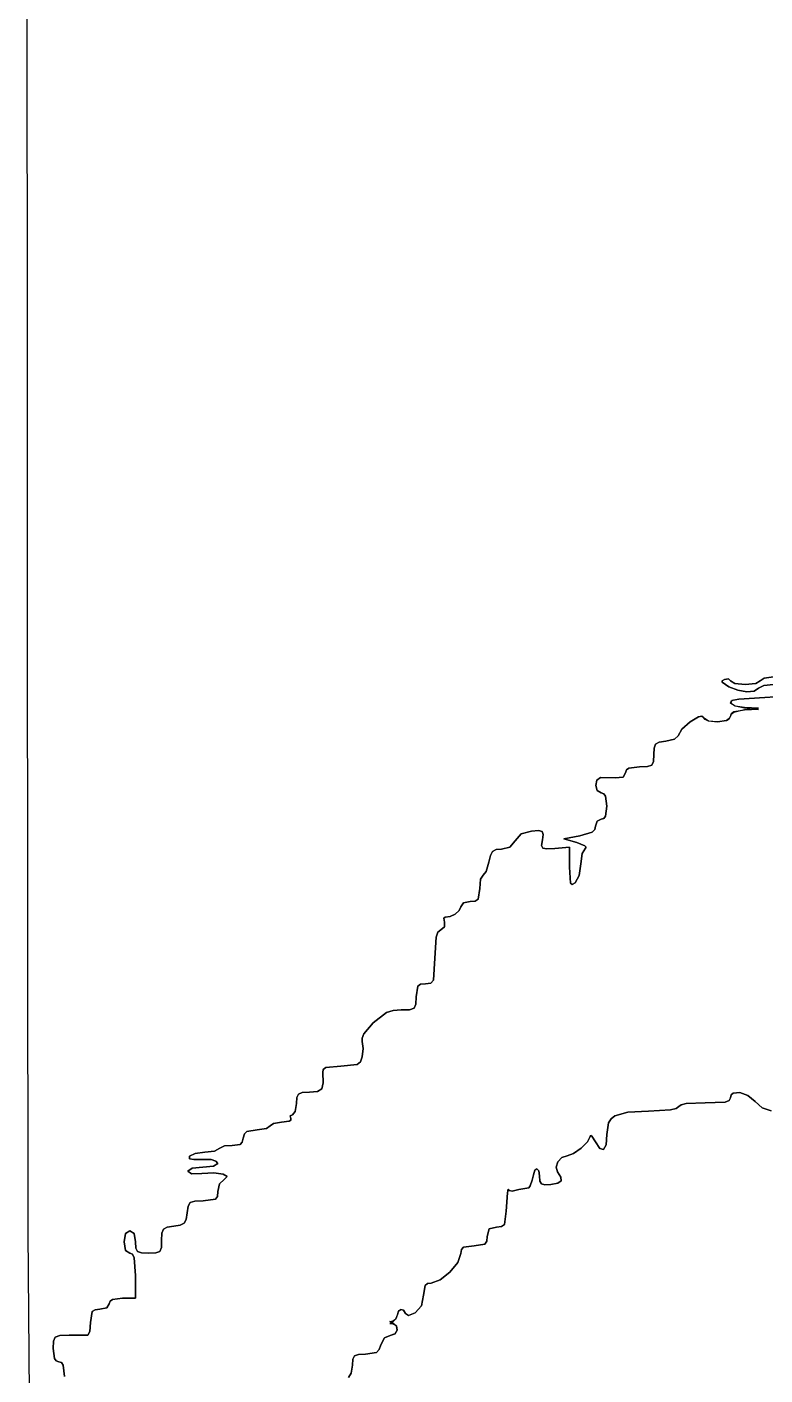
# Model space of a CAD drawing. Extents: x 0 to 397, y 0 to 706.
# Drawn here: x 0.4 to 69.9, y 451.7 to 578.8 of the extents above; entities that cross this region are included whole.
import ezdxf

# ---------------------------------------------------------------- set-up
doc = ezdxf.new("R2010")
doc.units = 0

msp = doc.modelspace()

# ---------------------------------------------------------------- linework, layer by layer
at = {"layer": 'Layer 1', "color": 7}
for points in [[(0.352778, 605.239139), (0.35807, 524.781413), (0.450189, 465.160388), (0.558442, 449.873839)], [(70.752803, 516.819214), (69.831391, 516.715585), (69.320877, 516.466436), (68.9073, 516.195265), (68.217828, 516.131165), (67.380852, 516.267949), (66.524759, 516.599433), (65.897078, 517.027574), (65.912578, 517.170289), (66.131411, 517.294053), (66.51541, 517.340929), (66.675042, 517.161056), (67.089556, 516.919623), (68.086154, 516.819214), (69.082752, 516.922843), (69.497266, 517.171992), (69.859966, 517.421141), (70.731989, 517.52477)], [(70.731989, 517.52477), (69.859966, 517.421141), (69.497266, 517.171992), (69.082752, 516.922843), (68.086154, 516.819214), (67.089556, 516.919623), (66.675042, 517.161056), (66.51541, 517.340929), (66.131411, 517.294053), (65.912578, 517.170289), (65.897078, 517.027574), (66.524759, 516.599433), (67.380852, 516.267949), (68.217828, 516.131165), (68.9073, 516.195265), (69.320877, 516.466436), (69.831391, 516.715585), (70.752803, 516.819214)], [(3.880558, 451.555284), (3.759246, 452.643031), (3.595254, 452.889231), (3.351391, 452.966396), (3.112737, 453.038076), (2.948166, 453.260436), (2.822224, 454.201119), (2.849719, 454.905573), (3.020485, 455.277974), (3.466948, 455.431035), (4.32153, 455.47747), (6.08542, 455.47747), (6.272349, 455.810757), (6.350004, 456.670565), (6.501258, 457.693665), (6.768211, 457.864515), (7.231949, 457.905288), (7.878767, 458.046443), (8.113894, 458.434455), (8.185574, 458.673109), (8.407934, 458.83768), (9.348617, 458.963622), (10.58334, 458.963622), (10.58334, 461.08029), (10.473141, 462.75603), (10.310538, 463.097756), (10.054173, 463.196958), (9.657298, 463.461541), (9.525006, 464.255292), (9.657298, 465.049042), (10.054173, 465.313626), (10.451048, 465.049042), (10.58334, 464.255292), (10.616424, 463.678864), (10.774457, 463.360735), (11.145613, 463.225302), (11.818063, 463.196958), (12.505247, 463.224635), (12.874765, 463.371804), (13.024613, 463.734674), (13.052786, 464.409456), (13.084343, 465.070138), (13.232482, 465.449137), (13.577405, 465.639025), (14.199314, 465.732373), (14.807421, 465.827916), (15.169498, 466.019138), (15.36072, 466.381215), (15.456263, 466.989321), (15.550531, 467.624327), (15.754272, 467.967795), (16.183834, 468.108659), (16.955569, 468.13585), (18.119119, 468.280798), (18.303357, 468.550039), (18.344456, 469.028731), (18.513525, 469.731641), (18.936065, 470.148801), (19.239349, 470.422138), (18.84615, 470.646659), (17.97518, 470.763363), (16.845149, 470.713246), (15.874922, 470.690448), (15.522232, 470.926677), (15.934365, 471.198669), (16.933344, 471.310852), (17.929942, 471.414481), (18.344456, 471.66363), (18.175657, 471.886123), (17.707383, 472.027256), (16.101141, 472.028402), (15.691433, 472.083436), (15.680982, 472.340611), (16.197846, 472.609869), (17.109733, 472.721964), (18.020209, 472.831766), (18.533545, 473.095556), (18.971872, 473.327463), (19.70124, 473.360139), (20.470825, 473.433826), (20.653145, 473.659929), (20.750402, 474.044881), (20.857046, 474.441856), (21.076237, 474.68438), (22.073319, 474.838632), (22.927836, 474.942261), (23.283348, 475.19141), (23.600407, 475.440559), (24.362496, 475.544188), (25.07696, 475.643451), (25.231355, 475.755078), (25.223627, 475.896966), (25.179442, 476.146115), (25.379202, 476.249744), (25.642992, 476.56063), (25.752794, 477.308078), (25.785878, 477.884506), (25.943911, 478.202635), (26.315067, 478.338068), (26.987517, 478.366412), (27.735759, 478.429135), (28.146128, 478.688013), (28.290458, 479.249112), (28.240584, 480.218497), (28.278172, 480.5321), (28.523027, 480.720191), (29.957202, 480.835858), (31.484025, 480.978689), (31.786599, 481.244391), (31.957806, 481.717097), (32.05094, 482.503704), (31.964156, 483.15749), (31.95381, 483.475922), (32.125861, 483.883551), (32.991093, 484.922086), (34.265063, 485.885699), (34.889744, 486.074512), (35.636928, 486.127528), (36.434471, 486.151087), (36.85313, 486.293245), (37.014879, 486.661226), (37.04169, 487.362251), (37.192944, 488.385351), (37.459897, 488.556201), (37.923635, 488.596974), (38.422347, 488.645238), (38.685415, 488.928321), (38.80558, 491.028673), (38.922217, 493.004009), (39.095944, 493.459782), (39.371436, 493.67733), (39.716761, 493.982174), (39.736914, 494.4164), (39.669269, 494.769928), (39.78842, 494.886653), (40.24826, 494.927415), (40.733997, 495.1601), (41.118597, 495.501065), (41.275026, 495.86667), (41.52153, 496.220727), (42.156971, 496.35809), (42.620709, 496.398863), (42.887662, 496.569713), (43.038916, 497.592813), (43.131035, 498.464836), (43.352536, 498.827536), (43.641858, 499.190236), (43.897578, 500.062259), (44.051957, 500.698693), (44.260542, 501.07385), (44.585214, 501.251893), (45.087851, 501.296982), (45.898005, 501.49026), (46.394893, 502.090732), (46.944168, 502.722514), (47.935827, 502.99843), (48.590964, 503.038945), (48.926119, 502.957155), (49.019247, 502.689364), (48.9483, 502.171871), (48.876091, 501.646001), (48.98446, 501.380414), (49.371965, 501.307973), (50.137162, 501.36154), (51.505588, 501.492068), (51.505588, 499.58742), (51.597928, 498.091906), (51.758298, 497.957751), (52.034755, 498.12198), (52.411919, 498.819378), (52.563922, 499.899628), (52.691672, 500.896711), (53.004894, 501.398229), (53.078763, 501.488662), (52.953698, 501.616334), (52.211144, 501.915402), (50.976421, 502.27206), (52.475727, 502.535233), (53.651492, 502.884042), (53.900559, 503.131339), (53.975034, 503.458806), (54.130477, 503.925266), (54.504201, 504.119206), (54.742855, 504.190886), (54.907426, 504.413246), (55.033368, 505.353929), (54.907426, 506.294612), (54.742855, 506.516972), (54.504201, 506.588652), (54.132935, 506.807441), (53.984118, 507.292797), (54.073294, 507.788207), (54.416006, 508.037158), (55.827118, 508.0107), (56.565262, 508.094794), (56.797258, 508.502473), (56.867792, 508.761037), (57.095885, 508.93295), (58.123703, 509.058098), (58.863214, 509.083851), (59.25956, 509.222316), (59.418707, 509.565305), (59.446621, 510.204627), (59.478123, 510.824242), (59.628257, 511.184335), (59.973324, 511.36881), (60.589621, 511.461575), (61.405156, 511.66279), (61.755553, 511.990742), (62.114074, 512.611278), (62.885677, 513.295579), (63.683474, 513.760408), (63.971292, 513.822009), (64.120577, 513.722529), (64.608413, 513.378846), (65.476655, 513.285525), (66.305474, 513.429932), (66.573904, 513.587336), (66.675042, 513.799434), (66.761941, 514.02583), (67.017016, 514.211744), (67.997959, 514.445724), (69.320877, 514.584013), (67.997959, 514.643279), (67.132838, 514.78751), (66.703088, 515.04624), (66.788482, 515.300604), (67.468792, 515.431738), (73.365477, 515.823498)], [(73.365477, 515.823498), (67.468792, 515.431738), (66.800091, 515.307422), (66.708909, 515.060572), (67.12996, 514.793017), (67.997959, 514.60659), (69.320877, 514.468301), (67.997959, 514.409035), (66.993601, 514.236659), (66.75316, 514.061124), (66.675042, 513.820601), (66.574135, 513.601531), (66.306268, 513.437523), (65.478772, 513.282747), (64.610795, 513.37238), (64.292326, 513.513883), (64.120577, 513.722529), (63.971292, 513.822009), (63.683474, 513.760408), (62.885677, 513.295579), (62.114074, 512.611278), (61.755553, 511.990742), (61.405156, 511.66279), (60.589621, 511.461575), (59.973324, 511.36881), (59.628257, 511.184335), (59.478123, 510.824242), (59.446621, 510.204627), (59.418707, 509.565305), (59.25956, 509.222316), (58.863214, 509.083851), (58.123703, 509.058098), (57.095885, 508.93295), (56.867792, 508.761037), (56.797258, 508.502473), (56.565262, 508.094794), (55.827118, 508.0107), (54.416006, 508.037158), (54.073294, 507.788207), (53.984118, 507.292797), (54.132935, 506.807441), (54.504201, 506.588652), (54.742855, 506.516972), (54.907426, 506.294612), (55.033368, 505.353929), (54.907426, 504.413246), (54.742855, 504.190886), (54.504201, 504.119206), (54.130477, 503.925266), (53.975034, 503.458806), (53.900559, 503.131339), (53.651492, 502.884042), (52.475727, 502.535233), (50.976421, 502.27206), (52.211144, 501.915402), (52.953698, 501.616334), (53.078763, 501.488662), (53.004894, 501.398229), (52.691672, 500.896711), (52.563922, 499.899628), (52.411919, 498.819378), (52.034755, 498.12198), (51.758298, 497.957751), (51.597928, 498.091906), (51.505588, 499.58742), (51.505588, 501.492068), (50.137162, 501.36154), (49.371965, 501.307973), (48.98446, 501.380414), (48.876091, 501.646001), (48.9483, 502.171871), (49.019247, 502.689364), (48.926119, 502.957155), (48.590964, 503.038945), (47.935827, 502.99843), (46.944168, 502.722514), (46.394893, 502.090732), (45.898005, 501.49026), (45.087851, 501.296982), (44.585214, 501.251893), (44.260542, 501.07385), (44.051957, 500.698693), (43.897578, 500.062259), (43.641858, 499.190236), (43.352536, 498.827536), (43.131035, 498.464836), (43.038916, 497.592813), (42.887662, 496.569713), (42.620709, 496.398863), (42.156971, 496.35809), (41.52153, 496.220727), (41.275026, 495.86667), (41.118597, 495.501065), (40.733997, 495.1601), (40.24826, 494.927415), (39.78842, 494.886653), (39.669269, 494.769928), (39.736914, 494.4164), (39.716761, 493.982174), (39.371436, 493.67733), (39.095944, 493.459782), (38.922217, 493.004009), (38.80558, 491.028673), (38.685415, 488.928321), (38.422347, 488.645238), (37.923635, 488.596974), (37.459897, 488.556201), (37.192944, 488.385351), (37.04169, 487.362251), (37.014879, 486.661226), (36.85313, 486.293245), (36.434471, 486.151087), (35.636928, 486.127528), (34.889744, 486.074512), (34.265063, 485.885699), (32.991093, 484.922086), (32.125861, 483.883551), (31.95381, 483.475922), (31.964156, 483.15749), (32.05094, 482.503704), (31.957806, 481.717097), (31.786599, 481.244391), (31.484025, 480.978689), (29.957202, 480.835858), (28.523027, 480.720191), (28.278172, 480.5321), (28.240584, 480.218497), (28.290458, 479.249112), (28.146128, 478.688013), (27.735759, 478.429135), (26.987517, 478.366412), (26.315067, 478.338068), (25.943911, 478.202635), (25.785878, 477.884506), (25.752794, 477.308078), (25.642992, 476.56063), (25.379202, 476.249744), (25.179442, 476.146115), (25.223627, 475.896966), (25.231355, 475.755078), (25.07696, 475.643451), (24.362496, 475.544188), (23.600407, 475.440559), (23.283348, 475.19141), (22.927836, 474.942261), (22.073319, 474.838632), (21.076237, 474.68438), (20.857046, 474.441856), (20.750402, 474.044881), (20.653145, 473.659929), (20.470825, 473.433826), (19.70124, 473.360139), (18.971872, 473.327463), (18.533545, 473.095556), (18.020209, 472.831766), (17.109733, 472.721964), (16.197846, 472.609869), (15.680982, 472.340611), (15.691433, 472.083436), (16.101141, 472.028402), (17.707383, 472.027256), (18.175657, 471.886123), (18.344456, 471.66363), (17.929942, 471.414481), (16.933344, 471.310852), (15.934365, 471.198669), (15.522232, 470.926677), (15.874922, 470.690448), (16.845149, 470.713246), (17.97518, 470.763363), (18.84615, 470.646659), (19.239349, 470.422138), (18.936065, 470.148801), (18.513525, 469.731641), (18.344456, 469.028731), (18.303357, 468.550039), (18.119119, 468.280798), (16.955569, 468.13585), (16.183834, 468.108659), (15.754272, 467.967795), (15.550531, 467.624327), (15.456263, 466.989321), (15.36072, 466.381215), (15.169498, 466.019138), (14.807421, 465.827916), (14.199314, 465.732373), (13.577405, 465.639025), (13.232482, 465.449137), (13.084343, 465.070138), (13.052786, 464.409456), (13.024613, 463.734674), (12.874765, 463.371804), (12.505247, 463.224635), (11.818063, 463.196958), (11.145613, 463.225302), (10.774457, 463.360735), (10.616424, 463.678864), (10.58334, 464.255292), (10.451048, 465.049042), (10.054173, 465.313626), (9.657298, 465.049042), (9.525006, 464.255292), (9.657298, 463.461541), (10.054173, 463.196958), (10.310538, 463.097756), (10.473141, 462.75603), (10.58334, 461.08029), (10.58334, 458.963622), (9.348617, 458.963622), (8.407934, 458.83768), (8.185574, 458.673109), (8.113894, 458.434455), (7.878767, 458.046443), (7.231949, 457.905288), (6.768211, 457.864515), (6.501258, 457.693665), (6.350004, 456.670565), (6.272349, 455.810757), (6.08542, 455.47747), (4.32153, 455.47747), (3.466948, 455.431035), (3.020485, 455.277974), (2.849719, 454.905573), (2.822224, 454.201119), (2.948166, 453.260436), (3.112737, 453.038076), (3.351391, 452.966396), (3.595254, 452.889231), (3.759246, 452.643031), (3.880558, 451.555284)], [(30.676164, 451.491431), (30.936249, 451.880237), (31.044464, 452.642899), (31.078634, 453.200167), (31.237919, 453.509851), (31.607481, 453.643322), (32.272484, 453.671952), (33.309299, 453.839345), (33.56084, 454.108316), (33.721696, 454.553897), (34.06151, 455.201774), (34.610344, 455.435842), (35.0563, 455.580696), (35.260955, 455.92025), (35.196926, 456.311994), (34.836827, 456.613415), (34.572244, 456.761229), (34.836827, 456.819085), (35.14833, 456.994151), (35.2778, 457.376121), (35.372245, 457.739334), (35.594683, 457.891838), (35.853765, 457.818587), (36.058145, 457.504532), (36.341911, 457.31046), (36.969371, 457.589199), (37.56217, 458.233019), (37.747246, 459.22503), (37.89162, 460.148206), (38.115745, 460.325714), (38.479966, 460.374734), (39.316298, 460.678261), (40.232699, 461.417061), (40.971499, 462.333462), (41.275026, 463.169794), (41.325225, 463.538331), (41.511784, 463.761976), (42.509749, 463.902514), (43.532849, 464.053768), (43.703699, 464.320721), (43.744472, 464.784459), (43.920861, 465.490015), (44.626417, 465.666404), (45.101157, 465.710369), (45.372366, 465.908586), (45.548931, 467.16571), (45.656793, 468.885062), (45.731395, 469.221028), (45.807518, 469.114809), (46.10438, 469.032523), (46.743085, 469.194184), (47.669127, 469.361754), (47.801419, 469.546962), (47.977808, 470.076129), (48.1101, 470.576015), (48.246702, 471.025581), (48.438536, 471.153645), (48.609468, 470.971551), (48.683364, 470.490643), (48.716619, 469.996054), (48.860767, 469.72851), (49.182385, 469.636716), (49.748048, 469.669376), (50.397893, 469.800102), (50.710559, 470.027798), (50.698515, 470.376409), (50.374229, 470.869879), (50.246215, 471.309105), (50.412153, 471.801081), (50.786582, 472.204224), (51.284043, 472.376947), (51.8788, 472.593966), (52.595363, 473.098687), (53.202985, 473.698591), (53.470914, 474.201162), (53.517707, 474.304554), (53.626181, 474.245127), (53.963745, 473.70304), (54.383882, 473.063034), (54.723453, 472.975876), (54.950575, 473.421457), (55.033368, 474.379668), (55.196274, 475.479982), (55.431149, 475.864056), (55.796074, 476.152995), (56.999389, 476.492235), (58.97284, 476.591233), (61.01785, 476.706459), (61.580261, 476.838734), (61.815878, 477.017742), (62.028305, 477.193684), (62.52311, 477.31456), (64.314604, 477.384631), (66.191075, 477.451703), (66.567318, 477.602069), (66.675042, 477.851356), (66.745235, 478.12019), (66.936484, 478.289975), (67.566159, 478.350669), (68.332095, 478.069985), (69.002318, 477.484467), (69.684453, 476.906672), (70.516045, 476.616545)], [(70.516045, 476.616545), (69.684453, 476.906672), (69.002318, 477.484467), (68.332095, 478.069985), (67.566159, 478.350669), (66.936484, 478.289975), (66.745235, 478.12019), (66.675042, 477.851356)], [(66.675042, 477.851356), (66.567318, 477.602069), (66.191075, 477.451703), (64.314604, 477.384631), (62.52311, 477.31456), (62.028305, 477.193684), (61.815878, 477.017742), (61.580261, 476.838734), (61.01785, 476.706459), (58.97284, 476.591233), (56.999389, 476.492235), (55.796074, 476.152995), (55.431149, 475.864056), (55.196274, 475.479982), (55.033368, 474.379668), (54.950575, 473.421457), (54.723453, 472.975876), (54.383882, 473.063034), (53.963745, 473.70304), (53.626181, 474.245127), (53.517707, 474.304554), (53.470914, 474.201162), (53.202985, 473.698591), (52.595363, 473.098687), (51.8788, 472.593966), (51.284043, 472.376947), (50.786582, 472.204224), (50.412153, 471.801081), (50.246215, 471.309105), (50.374229, 470.869879), (50.698515, 470.376409), (50.710559, 470.027798), (50.397893, 469.800102), (49.748048, 469.669376), (49.182385, 469.636716), (48.860767, 469.72851), (48.716619, 469.996054), (48.683364, 470.490643), (48.609468, 470.971551), (48.438536, 471.153645), (48.246702, 471.025581), (48.1101, 470.576015), (47.977808, 470.076129), (47.801419, 469.546962), (47.669127, 469.361754), (46.743085, 469.194184), (46.10438, 469.032523), (45.807518, 469.114809), (45.731395, 469.221028), (45.656793, 468.885062), (45.548931, 467.16571), (45.372366, 465.908586), (45.101157, 465.710369), (44.626417, 465.666404), (43.920861, 465.490015), (43.744472, 464.784459), (43.703699, 464.320721), (43.532849, 464.053768), (42.509749, 463.902514), (41.511784, 463.761976), (41.325225, 463.538331), (41.275026, 463.169794), (40.971499, 462.333462), (40.232699, 461.417061), (39.316298, 460.678261), (38.479966, 460.374734), (38.115745, 460.325714), (37.89162, 460.148206), (37.747246, 459.22503), (37.56217, 458.233019), (36.969371, 457.589199), (36.341911, 457.31046), (36.058145, 457.504532), (35.855849, 457.813935), (35.596535, 457.89272), (35.37294, 457.752629), (35.2778, 457.405402), (35.14833, 457.00028), (34.836827, 456.727715), (34.572244, 456.579901), (34.836827, 456.522045), (35.206996, 456.333127), (35.266114, 455.961878), (35.053968, 455.599162), (34.610344, 455.435842), (34.06151, 455.201774), (33.721696, 454.553897), (33.56084, 454.108316), (33.309299, 453.839345), (32.272484, 453.671952), (31.607481, 453.643322), (31.237919, 453.509851), (31.078634, 453.200167), (31.044464, 452.642899), (30.936249, 451.880237), (30.676164, 451.491431)]]:
    msp.add_lwpolyline(points, dxfattribs=at)

doc.saveas('drawing.dxf')
